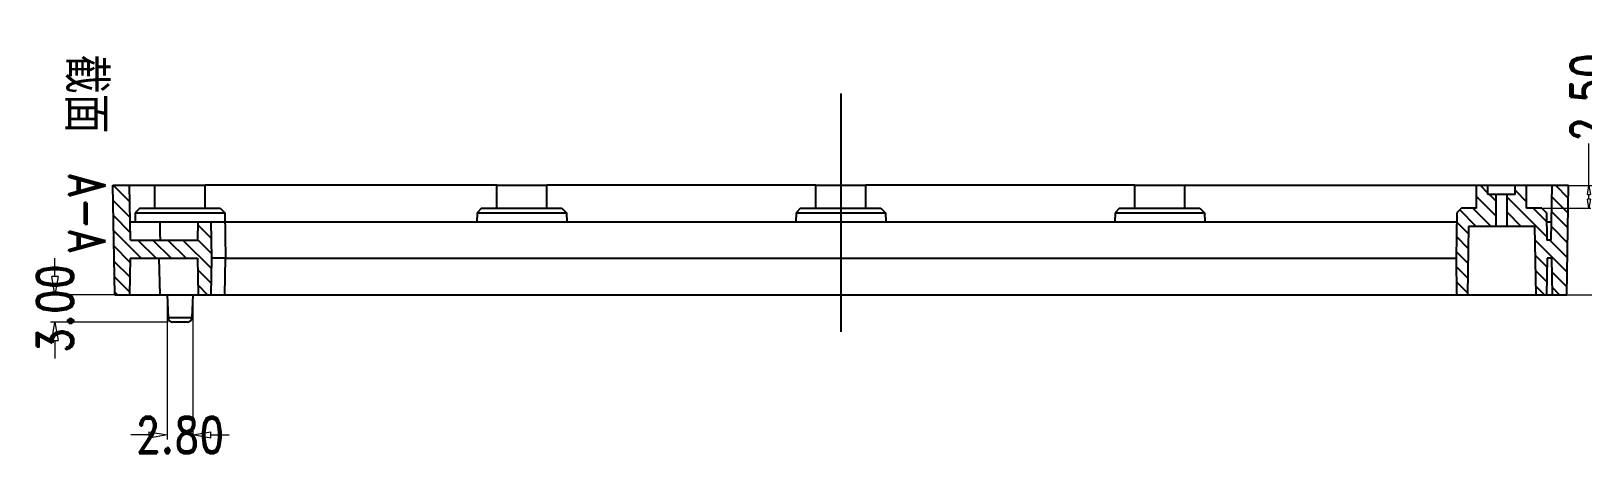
# Model space of a CAD drawing. Header units: inches. Extents: x -698 to -193, y 791 to 1298.
# Drawn here: x -452.9 to -282.6, y 1025.7 to 1072.6 of the extents above; entities that cross this region are included whole.
import ezdxf

# ---------------------------------------------------------------- set-up
doc = ezdxf.new("R2010")
doc.units = ezdxf.units.IN
doc.header["$LTSCALE"] = 0.605
doc.header["$MEASUREMENT"] = 0
doc.header["$PDMODE"] = 3
doc.header["$PDSIZE"] = 0.3125
doc.layers.get('0').update_dxf_attribs({"linetype": 'CONTINUOUS'})
doc.layers.get('Defpoints').update_dxf_attribs({"linetype": 'CONTINUOUS'})
doc.layers.add('02___PRT_ALL_AXES', color=7, linetype='CONTINUOUS')
doc.layers.add('dim', color=82, linetype='CONTINUOUS', lineweight=9)
doc.styles.get("Standard").update_dxf_attribs({"font": 'romand.shx', "width": 0.8, "height": 4})
doc.dimstyles.get("Standard").update_dxf_attribs({"dimtxt": 0.15625, "dimasz": 0.1875, "dimexe": 0.18, "dimexo": 0.0625, "dimgap": 0.09, "dimtad": 0, "dimtih": 1, "dimtoh": 1, "dimzin": 4, "dimdsep": 46, "dimtxsty": 'STANDARD', "dimblk": 'CLOSED', "dimblk1": 'CLOSED', "dimblk2": 'CLOSED', "dimcen": 0.09, "dimadec": 0, "dimazin": 0, "dimtp": 0.01, "dimtm": 0.01, "dimtfac": 1, "dimtofl": 0, "dimtmove": 0, "dimatfit": 3, "dimldrblk": 'CLOSED', "dimfxl": 1, "dimtolj": 1, "dimtzin": 4, "dimarcsym": 0})

# ---------------------------------------------------------------- blocks, each defined once
blk = doc.blocks.new('_ClosedBlank')
at = {"color": 0, "linetype": 'ByBlock', "lineweight": -2}
for p, q in [((-1, 0.167), (0, 0)), ((-1, 0.167), (-1, -0.167)), ((0, 0), (-1, -0.167))]:
    blk.add_line(p, q, dxfattribs=at)
blk = doc.blocks.new('*D4')
at = {"color": 0, "lineweight": 20}
for p, q in [((-274.42, 1055.69), (-274.42, 1059.45)), ((-284.1, 1055.69), (-274.22, 1055.69)), ((-274.42, 1044.69), (-274.42, 1054.69)), ((-284.31, 1043.69), (-274.22, 1043.69))]:
    blk.add_line(p, q, dxfattribs=at)
at = {"layer": 'Defpoints', "color": 0}
for p in [(-284.17, 1055.69), (-284.38, 1043.69), (-274.42, 1043.69)]:
    blk.add_point(p, dxfattribs=at)
at = {"color": 0, "lineweight": 20}
for p, rotation in [((-274.42, 1055.69), 90), ((-274.42, 1043.69), 270)]:
    blk.add_blockref('_ClosedBlank', p, dxfattribs=dict(at, rotation=rotation))
at = {"color": 0, "insert": (-274.42, 1065.79), "char_height": 4, "attachment_point": 5, "rotation": 90}
blk.add_mtext('\\A1;12.00', dxfattribs=at)
blk = doc.blocks.new('*D5')
at = {"color": 0, "lineweight": 20}
for p, q in [((-281.94, 1055.69), (-281.94, 1060.28)), ((-285.9, 1055.69), (-281.74, 1055.69)), ((-281.94, 1054.19), (-281.94, 1054.69)), ((-287.04, 1053.19), (-281.74, 1053.19))]:
    blk.add_line(p, q, dxfattribs=at)
at = {"layer": 'Defpoints', "color": 0}
for p in [(-285.97, 1055.69), (-281.94, 1055.69), (-287.11, 1053.19)]:
    blk.add_point(p, dxfattribs=at)
at = {"color": 0, "lineweight": 20}
for p, rotation in [((-281.94, 1055.69), 90), ((-281.94, 1053.19), 270)]:
    blk.add_blockref('_ClosedBlank', p, dxfattribs=dict(at, rotation=rotation))
at = {"color": 0, "insert": (-281.94, 1065.32), "char_height": 4, "attachment_point": 5, "rotation": 90}
blk.add_mtext('\\A1;2.50', dxfattribs=at)
blk = doc.blocks.new('*D28')
at = {"layer": 'Defpoints', "color": 0}
for p in [(-437.92, 1043.69), (-435.12, 1043.69), (-435.12, 1028.32)]:
    blk.add_point(p, dxfattribs=at)
at = {"layer": 'dim', "color": 0, "lineweight": 20}
for p, q in [((-437.92, 1043.19), (-437.92, 1027.82)), ((-435.12, 1043.19), (-435.12, 1027.82)), ((-439.92, 1028.32), (-441.92, 1028.32)), ((-433.12, 1028.32), (-431.12, 1028.32))]:
    blk.add_line(p, q, dxfattribs=at)
at = {"layer": 'dim', "color": 0, "lineweight": 20, "xscale": 2, "yscale": 2, "zscale": 2}
blk.add_blockref('_ClosedBlank', (-437.92, 1028.32), dxfattribs=at)
at = {"layer": 'dim', "color": 0, "lineweight": 20, "xscale": 2, "yscale": 2, "zscale": 2, "rotation": 180}
blk.add_blockref('_ClosedBlank', (-435.12, 1028.32), dxfattribs=at)
at = {"layer": 'dim', "color": 0, "insert": (-436.52, 1028.32), "char_height": 4, "attachment_point": 5}
blk.add_mtext('\\A1;2.80', dxfattribs=at)
blk = doc.blocks.new('*D29')
at = {"layer": 'Defpoints', "color": 0}
for p in [(-450.23, 1043.69), (-437.45, 1043.69), (-437.33, 1040.69)]:
    blk.add_point(p, dxfattribs=at)
at = {"layer": 'dim', "color": 0, "lineweight": 20}
for p, q in [((-450.23, 1045.69), (-450.23, 1047.69)), ((-437.95, 1043.69), (-450.73, 1043.69)), ((-437.83, 1040.69), (-450.73, 1040.69)), ((-450.23, 1038.69), (-450.23, 1036.69))]:
    blk.add_line(p, q, dxfattribs=at)
at = {"layer": 'dim', "color": 0, "lineweight": 20, "xscale": 2, "yscale": 2, "zscale": 2}
for p, rotation in [((-450.23, 1043.69), 270), ((-450.23, 1040.69), 90)]:
    blk.add_blockref('_ClosedBlank', p, dxfattribs=dict(at, rotation=rotation))
at = {"layer": 'dim', "color": 0, "insert": (-450.23, 1042.19), "char_height": 4, "attachment_point": 5, "rotation": 90}
blk.add_mtext('\\A1;3.00', dxfattribs=at)

msp = doc.modelspace()

# ---------------------------------------------------------------- hatches: boundary and pattern name
at = {"linetype": 'Continuous'}
h = msp.add_hatch(dxfattribs=at)
h.set_pattern_fill('A', color=4, scale=1.165391, angle=315, style=0, pattern_type=0)
h.set_pattern_definition([(315, (-451.5086, 1707.7729), (0.8240557, 0.8240557), [])])
edge = h.paths.add_edge_path()
edge.add_line((-284.166, 1055.692), (-285.966, 1055.692))
edge.add_line((-284.376, 1043.692), (-284.166, 1055.692))
edge.add_line((-284.376, 1043.692), (-285.966, 1043.692))
edge.add_line((-286.036, 1047.692), (-285.966, 1043.692))
edge.add_line((-286.036, 1047.692), (-286.516, 1047.692))
edge.add_line((-286.516, 1047.692), (-286.586, 1043.692))
edge.add_line((-286.586, 1043.692), (-287.766, 1043.692))
edge.add_line((-287.897, 1051.192), (-287.766, 1043.692))
edge.add_line((-287.897, 1051.192), (-290.916, 1051.192))
edge.add_line((-290.916, 1051.192), (-290.916, 1054.692))
edge.add_line((-290.016, 1054.692), (-290.916, 1054.692))
edge.add_line((-290.016, 1054.692), (-290.016, 1055.692))
edge.add_line((-288.766, 1055.692), (-290.016, 1055.692))
edge.add_line((-288.766, 1053.192), (-288.766, 1055.692))
edge.add_line((-287.112, 1053.192), (-288.766, 1053.192))
edge.add_line((-287.112, 1053.192), (-286.603, 1052.692))
edge.add_line((-286.603, 1052.692), (-286.551, 1049.692))
edge.add_line((-286.071, 1049.692), (-286.551, 1049.692))
edge.add_line((-286.071, 1049.692), (-285.966, 1055.692))
edge = h.paths.add_edge_path()
edge.add_line((-295.266, 1043.692), (-296.446, 1043.692))
edge.add_line((-296.516, 1047.692), (-296.446, 1043.692))
edge.add_line((-296.429, 1052.692), (-296.516, 1047.692))
edge.add_line((-295.92, 1053.192), (-296.429, 1052.692))
edge.add_line((-294.266, 1053.192), (-295.92, 1053.192))
edge.add_line((-294.266, 1053.192), (-294.266, 1055.692))
edge.add_line((-293.016, 1055.692), (-294.266, 1055.692))
edge.add_line((-293.016, 1054.692), (-293.016, 1055.692))
edge.add_line((-292.116, 1054.692), (-293.016, 1054.692))
edge.add_line((-292.116, 1051.192), (-292.116, 1054.692))
edge.add_line((-292.116, 1051.192), (-295.135, 1051.192))
edge.add_line((-295.135, 1051.192), (-295.266, 1043.692))
edge = h.paths.add_edge_path()
edge.add_line((-443.866, 1055.692), (-442.066, 1055.692))
edge.add_line((-441.961, 1049.692), (-442.066, 1055.692))
edge.add_line((-441.961, 1049.692), (-434.551, 1049.692))
edge.add_line((-434.551, 1049.692), (-434.516, 1051.692))
edge.add_line((-434.516, 1051.692), (-433.086, 1051.692))
edge.add_line((-433.016, 1047.692), (-433.086, 1051.692))
edge.add_line((-433.086, 1043.692), (-433.016, 1047.692))
edge.add_line((-434.516, 1043.692), (-433.086, 1043.692))
edge.add_line((-434.586, 1047.692), (-434.516, 1043.692))
edge.add_line((-441.996, 1047.692), (-434.586, 1047.692))
edge.add_line((-441.996, 1047.692), (-442.066, 1043.692))
edge.add_line((-443.657, 1043.692), (-442.066, 1043.692))
edge.add_line((-443.657, 1043.692), (-443.866, 1055.692))

# ---------------------------------------------------------------- linework, layer by layer
at = {"color": 1}
msp.add_line((-364.016, 1065.742), (-364.016, 1039.643), dxfattribs=at)
at = {"color": 7, "linetype": 'Continuous'}
for p, q in [((-443.657, 1043.692), (-443.866, 1055.692)), ((-443.866, 1055.692), (-439.266, 1055.692)), ((-441.961, 1049.692), (-442.066, 1055.692)), ((-439.266, 1053.192), (-439.266, 1055.692)), ((-433.766, 1053.192), (-433.766, 1055.692)), ((-401.766, 1055.692), (-433.766, 1055.692)), ((-401.766, 1053.192), (-401.766, 1055.692)), ((-396.266, 1053.192), (-396.266, 1055.692)), ((-366.766, 1055.692), (-396.266, 1055.692)), ((-366.766, 1053.192), (-366.766, 1055.692)), ((-331.766, 1055.692), (-361.266, 1055.692)), ((-361.266, 1053.192), (-361.266, 1055.692)), ((-331.766, 1053.192), (-331.766, 1055.692)), ((-326.266, 1055.692), (-284.166, 1055.692)), ((-326.266, 1053.192), (-326.266, 1055.692)), ((-294.266, 1053.192), (-294.266, 1055.692)), ((-293.016, 1054.692), (-293.016, 1055.692)), ((-290.016, 1054.692), (-290.016, 1055.692)), ((-288.766, 1053.192), (-288.766, 1055.692)), ((-286.071, 1049.692), (-285.966, 1055.692)), ((-284.376, 1043.692), (-284.166, 1055.692)), ((-290.016, 1054.692), (-293.016, 1054.692)), ((-292.116, 1051.192), (-292.116, 1054.692)), ((-290.916, 1051.192), (-290.916, 1054.692)), ((-441.429, 1052.692), (-441.446, 1051.692)), ((-440.92, 1053.192), (-441.429, 1052.692)), ((-441.429, 1052.692), (-431.603, 1052.692)), ((-440.92, 1053.192), (-432.112, 1053.192)), ((-432.112, 1053.192), (-431.603, 1052.692)), ((-431.603, 1052.692), (-431.516, 1047.692)), ((-403.929, 1052.692), (-403.946, 1051.692)), ((-403.42, 1053.192), (-403.929, 1052.692)), ((-403.929, 1052.692), (-394.103, 1052.692)), ((-403.42, 1053.192), (-394.612, 1053.192)), ((-394.612, 1053.192), (-394.103, 1052.692)), ((-394.103, 1052.692), (-394.086, 1051.692)), ((-368.929, 1052.692), (-368.946, 1051.692)), ((-368.42, 1053.192), (-368.929, 1052.692)), ((-368.929, 1052.692), (-359.103, 1052.692)), ((-368.42, 1053.192), (-359.612, 1053.192)), ((-359.612, 1053.192), (-359.103, 1052.692)), ((-359.103, 1052.692), (-359.086, 1051.692)), ((-333.929, 1052.692), (-333.946, 1051.692)), ((-333.42, 1053.192), (-333.929, 1052.692)), ((-333.929, 1052.692), (-324.103, 1052.692)), ((-333.42, 1053.192), (-324.612, 1053.192)), ((-324.612, 1053.192), (-324.103, 1052.692)), ((-324.103, 1052.692), (-324.086, 1051.692)), ((-296.429, 1052.692), (-296.516, 1047.692)), ((-295.92, 1053.192), (-296.429, 1052.692)), ((-294.266, 1053.192), (-295.92, 1053.192)), ((-287.112, 1053.192), (-288.766, 1053.192)), ((-287.112, 1053.192), (-286.603, 1052.692)), ((-286.603, 1052.692), (-286.551, 1049.692)), ((-441.996, 1051.692), (-296.446, 1051.692)), ((-434.551, 1049.692), (-434.516, 1051.692)), ((-433.016, 1047.692), (-433.086, 1051.692)), ((-295.135, 1051.192), (-295.266, 1043.692)), ((-287.897, 1051.192), (-295.135, 1051.192)), ((-287.897, 1051.192), (-287.766, 1043.692)), ((-286.586, 1051.692), (-286.036, 1051.692)), ((-441.961, 1049.692), (-434.551, 1049.692)), ((-286.071, 1049.692), (-286.551, 1049.692)), ((-441.996, 1047.692), (-442.066, 1043.692)), ((-441.996, 1047.692), (-434.586, 1047.692)), ((-438.832, 1047.692), (-438.721, 1043.692)), ((-434.586, 1047.692), (-434.516, 1043.692)), ((-433.086, 1043.692), (-433.016, 1047.692)), ((-431.516, 1047.692), (-433.016, 1047.692)), ((-431.586, 1043.692), (-431.516, 1047.692)), ((-431.516, 1047.692), (-296.516, 1047.692)), ((-296.516, 1047.692), (-296.446, 1043.692)), ((-286.516, 1047.692), (-286.586, 1043.692)), ((-286.036, 1047.692), (-286.516, 1047.692)), ((-286.036, 1047.692), (-285.966, 1043.692)), ((-443.657, 1043.692), (-284.376, 1043.692)), ((-437.916, 1043.692), (-437.828, 1041.175)), ((-435.116, 1043.692), (-435.204, 1041.175)), ((-435.204, 1041.175), (-437.828, 1041.175)), ((-435.704, 1040.692), (-437.329, 1040.692))]:
    msp.add_line(p, q, dxfattribs=at)
for centre, start, end in [((-437.329, 1041.192), 182, 270), ((-435.704, 1041.192), 270, 358)]:
    msp.add_arc(centre, 0.5, start, end, dxfattribs=at)
msp.add_ellipse((-436.516, 1064.579), major_axis=(0, -64.432), ratio=0.0349208, start_param=-1.3694384, end_param=-1.3376492, dxfattribs=at)
at = {"layer": '02___PRT_ALL_AXES', "color": 7, "linetype": 'Continuous'}
for p, q in [((-439.266, 1055.692), (-433.766, 1055.692)), ((-401.766, 1055.692), (-396.266, 1055.692)), ((-366.766, 1055.692), (-361.266, 1055.692)), ((-331.766, 1055.692), (-326.266, 1055.692))]:
    msp.add_line(p, q, dxfattribs=at)

# ---------------------------------------------------------------- texts
at = {"color": 2, "linetype": 'Continuous', "insert": (-444.693, 1048.192), "char_height": 3.9688, "width": 33.3375, "attachment_point": 3, "rotation": 270, "line_spacing_factor": 0.9}
msp.add_mtext('截面  A-A', dxfattribs=at)

# ---------------------------------------------------------------- dimensions: what is measured, and where the dimension line sits
for base, p1, p2, picture, middle in [((-274.415, 1043.692), (-284.166, 1055.692), (-284.376, 1043.692), '*D4', (-274.415, 1065.789)), ((-281.942, 1055.692), (-287.112, 1053.192), (-285.966, 1055.692), '*D5', (-281.942, 1065.32))]:
    dim = msp.add_linear_dim(base=base, p1=p1, p2=p2, angle=270, dimstyle='STANDARD', override={"dimasz": 1, "dimexe": 0.198, "dimexo": 0.06875, "dimtih": 0, "dimtoh": 0, "dimzin": 0, "dimblk": 'ClosedBlank', "dimcen": 0, "dimtp": 0, "dimtm": 0, "dimtzin": 0, "dimlwd": 20, "dimlwe": 20})
    dim.commit()
    dim.dimension.update_dxf_attribs({"geometry": picture, "text_midpoint": middle, "dimtype": 160})
at = {"layer": 'dim'}
dim = msp.add_linear_dim(base=(-450.233, 1043.692), p1=(-437.329, 1040.692), p2=(-437.452, 1043.692), angle=90, dimstyle='STANDARD', override={"dimtxt": 2.5, "dimasz": 2, "dimexe": 0.49975, "dimexo": 0.49975, "dimgap": 0.49975, "dimtih": 0, "dimtoh": 0, "dimzin": 0, "dimblk": 'ClosedBlank', "dimcen": 0, "dimtp": 0, "dimtm": 0, "dimtzin": 0, "dimlwd": 20, "dimlwe": 20}, dxfattribs=at)
dim.commit()
dim.dimension.update_dxf_attribs({"geometry": '*D29', "text_midpoint": (-450.233, 1042.192), "dimtype": 160})
dim = msp.add_linear_dim(base=(-435.116, 1028.32), p1=(-437.916, 1043.692), p2=(-435.116, 1043.692), dimstyle='STANDARD', override={"dimtxt": 2.5, "dimasz": 2, "dimexe": 0.49975, "dimexo": 0.49975, "dimgap": 0.49975, "dimtih": 0, "dimtoh": 0, "dimzin": 0, "dimblk": 'ClosedBlank', "dimcen": 0, "dimtp": 0, "dimtm": 0, "dimtzin": 0, "dimlwd": 20, "dimlwe": 20}, dxfattribs=at)
dim.commit()
dim.dimension.update_dxf_attribs({"geometry": '*D28', "text_midpoint": (-436.516, 1028.32), "dimtype": 160})

doc.saveas('drawing.dxf')
